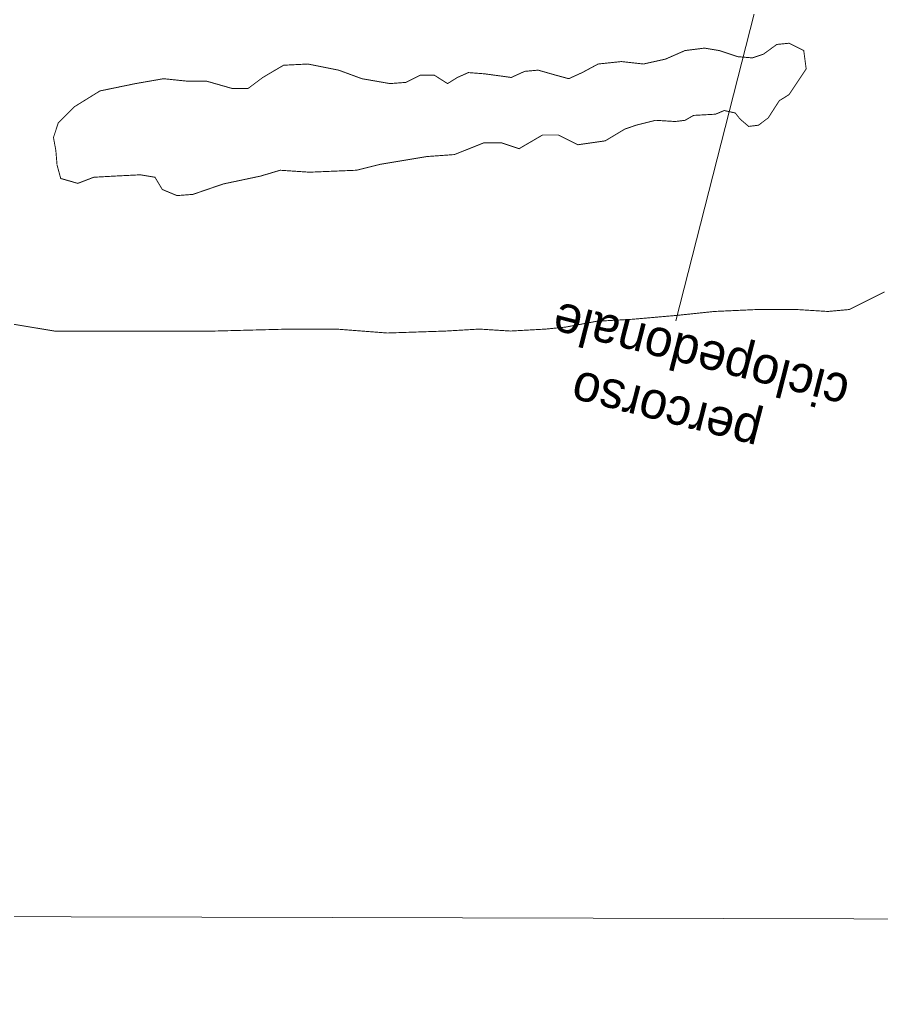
# Model space of a CAD drawing. Header units: inches. Extents: x -3368894 to 5148796, y 84 to 10864301.
# Drawn here: x 502944.7 to 502991.4, y 4346405.5 to 4346458.8 of the extents above; entities that cross this region are included whole.
import ezdxf

# ---------------------------------------------------------------- set-up
doc = ezdxf.new("R2010")
doc.units = ezdxf.units.IN
doc.header["$MEASUREMENT"] = 0
for name, color, linetype, lineweight in [('cm_campiture', 252, 'Continuous', 9), ('cm_quote', 174, 'Continuous', 0), ('cm_testi', 250, 'Continuous', 0), ('cp_limite laguna_linea', 252, 'Continuous', 9)]:
    doc.layers.add(name, color=color, linetype=linetype, lineweight=lineweight)
doc.styles.get("Standard").update_dxf_attribs({"font": 'GOTHIC.TTF'})
doc.dimstyles.new('Quote 200', dxfattribs={"dimtxt": 0.5, "dimasz": 0.2, "dimexe": 1.25, "dimexo": 0.625, "dimgap": 0.2, "dimtad": 1, "dimzin": 1, "dimtxsty": 'Standard', "dimblk": 'ARCHTICK', "dimcen": 2.5, "dimse1": 1, "dimse2": 1, "dimazin": 0, "dimtfac": 1, "dimtmove": 0, "dimatfit": 3, "dimldrblk": 'NONE', "dimfxl": 1, "dimlwd": 0, "dimarcsym": 0})

# ---------------------------------------------------------------- blocks, each defined once
blk = doc.blocks.new('_ArchTick')
at = {"color": 0, "linetype": 'ByBlock', "const_width": 0.15}
blk.add_lwpolyline([(-0.5, -0.5), (0.5, 0.5)], dxfattribs=at)
blk = doc.blocks.new('*D263')
at = {"layer": 'cm_quote', "color": 0, "lineweight": 0, "transparency": 16777216}
for p, q in [((-3368891.703, 8689622.26), (-929594.242, 10864300.067)), ((-3368894.34, 8689619.909), (-3368891.703, 8689622.26))]:
    blk.add_line(p, q, dxfattribs=at)
at = {"layer": 'DEFPOINTS', "color": 0, "transparency": 16777216}
for p in [(-3368891.703, 8689622.26), (503231.569, 4346330.378), (503228.933, 4346328.028)]:
    blk.add_point(p, dxfattribs=at)
at = {"layer": 'cm_quote', "color": 0, "lineweight": 0, "transparency": 16777216, "xscale": 0.2, "yscale": 0.2, "zscale": 0.2}
for p, rotation in [((-3368891.703, 8689622.26), 41.71758129249201), ((-3368894.34, 8689619.909), 221.717581292492)]:
    blk.add_blockref('_ArchTick', p, dxfattribs=dict(at, rotation=rotation))
at = {"layer": 'cm_quote', "color": 0, "transparency": 16777216, "insert": (-929595.199, 10864299.865), "char_height": 0.5, "attachment_point": 5, "rotation": 41.7176}
blk.add_mtext('3,53', dxfattribs=at)
blk = doc.blocks.new('_None')

msp = doc.modelspace()

# ---------------------------------------------------------------- linework, layer by layer
at = {"layer": 'cm_campiture', "color": 244, "true_color": 0x991b1e}
msp.add_lwpolyline([(502757.749, 4346589.462), (503145.47, 4346588.462), (503144.91, 4346409.771), (502757.189, 4346410.77)], close=True, dxfattribs=at)
at = {"layer": 'cm_testi'}
msp.add_lwpolyline([(502988.67, 4346475.705), (502980.197, 4346442.494)], dxfattribs=at)
at = {"layer": 'cp_limite laguna_linea', "lineweight": 18, "const_width": 0.05}
msp.add_lwpolyline([(502955.745, 4346449.901), (502957.756, 4346450.325), (502958.814, 4346450.642), (502960.402, 4346450.536), (502962.942, 4346450.642), (502964.212, 4346450.96), (502966.752, 4346451.383), (502968.233, 4346451.489), (502969.821, 4346452.124), (502970.773, 4346452.124), (502971.726, 4346451.806), (502972.996, 4346452.547), (502973.842, 4346452.547), (502974.901, 4346452.018), (502976.382, 4346452.23), (502977.441, 4346452.865), (502978.049, 4346453.076), (502979.108, 4346453.341), (502980.166, 4346453.275), (502980.695, 4346453.341), (502981.158, 4346453.606), (502982.349, 4346453.672), (502982.812, 4346453.87), (502983.407, 4346453.738), (502983.672, 4346453.407), (502984.135, 4346453.01), (502984.664, 4346453.076), (502985.193, 4346453.473), (502985.788, 4346454.399), (502986.318, 4346454.73), (502987.244, 4346456.119), (502987.111, 4346457.111), (502986.318, 4346457.508), (502985.656, 4346457.442), (502984.928, 4346456.913), (502984.333, 4346456.715), (502983.539, 4346456.781), (502982.547, 4346457.111), (502981.753, 4346457.244), (502980.695, 4346457.111), (502979.637, 4346456.648), (502978.446, 4346456.384), (502977.256, 4346456.516), (502975.999, 4346456.384), (502975.139, 4346455.921), (502974.411, 4346455.59), (502973.684, 4346455.788), (502972.758, 4346456.053), (502972.03, 4346455.987), (502971.302, 4346455.656), (502970.839, 4346455.722), (502969.847, 4346455.855), (502968.987, 4346455.921), (502968.392, 4346455.656), (502967.863, 4346455.325), (502967.135, 4346455.788), (502966.408, 4346455.788), (502965.614, 4346455.392), (502964.754, 4346455.325), (502963.233, 4346455.59), (502961.976, 4346456.053), (502960.322, 4346456.384), (502958.999, 4346456.318), (502957.875, 4346455.656), (502957.081, 4346455.061), (502956.221, 4346455.061), (502954.832, 4346455.458), (502953.774, 4346455.458), (502952.517, 4346455.59), (502950.996, 4346455.325), (502949.077, 4346454.929), (502947.688, 4346454.069), (502946.828, 4346453.209), (502946.564, 4346452.415), (502946.692, 4346451.718), (502946.758, 4346450.925), (502946.956, 4346450.197), (502947.882, 4346449.932), (502948.742, 4346450.263), (502949.933, 4346450.329), (502951.256, 4346450.395), (502952.049, 4346450.263), (502952.446, 4346449.602), (502953.24, 4346449.271), (502954.1, 4346449.337)], close=True, dxfattribs=at)
msp.add_lwpolyline([(502955.745, 4346449.901), (502957.756, 4346450.325), (502958.814, 4346450.642), (502960.402, 4346450.536), (502962.942, 4346450.642), (502964.212, 4346450.96), (502966.752, 4346451.383), (502968.233, 4346451.489), (502969.821, 4346452.124), (502970.773, 4346452.124), (502971.726, 4346451.806), (502972.996, 4346452.547), (502973.842, 4346452.547), (502974.901, 4346452.018), (502976.382, 4346452.23), (502977.441, 4346452.865), (502978.049, 4346453.076), (502979.108, 4346453.341), (502980.166, 4346453.275), (502980.695, 4346453.341), (502981.158, 4346453.606), (502982.349, 4346453.672), (502982.812, 4346453.87), (502983.407, 4346453.738), (502983.672, 4346453.407), (502984.135, 4346453.01), (502984.664, 4346453.076), (502985.193, 4346453.473), (502985.788, 4346454.399), (502986.318, 4346454.73), (502987.244, 4346456.119), (502987.111, 4346457.111), (502986.318, 4346457.508), (502985.656, 4346457.442), (502984.928, 4346456.913), (502984.333, 4346456.715), (502983.539, 4346456.781), (502982.547, 4346457.111), (502981.753, 4346457.244), (502980.695, 4346457.111), (502979.637, 4346456.648), (502978.446, 4346456.384), (502977.256, 4346456.516), (502975.999, 4346456.384), (502975.139, 4346455.921), (502974.411, 4346455.59), (502973.684, 4346455.788), (502972.758, 4346456.053), (502972.03, 4346455.987), (502971.302, 4346455.656), (502970.839, 4346455.722), (502969.847, 4346455.855), (502968.987, 4346455.921), (502968.392, 4346455.656), (502967.863, 4346455.325), (502967.135, 4346455.788), (502966.408, 4346455.788), (502965.614, 4346455.392), (502964.754, 4346455.325), (502963.233, 4346455.59), (502961.976, 4346456.053), (502960.322, 4346456.384), (502958.999, 4346456.318), (502957.875, 4346455.656), (502957.081, 4346455.061), (502956.221, 4346455.061), (502954.832, 4346455.458), (502953.774, 4346455.458), (502952.517, 4346455.59), (502950.996, 4346455.325), (502949.077, 4346454.929), (502947.688, 4346454.069), (502946.828, 4346453.209), (502946.564, 4346452.415), (502946.692, 4346451.718), (502946.758, 4346450.925), (502946.956, 4346450.197), (502947.882, 4346449.932), (502948.742, 4346450.263), (502949.933, 4346450.329), (502951.256, 4346450.395), (502952.049, 4346450.263), (502952.446, 4346449.602), (502953.24, 4346449.271), (502954.1, 4346449.337)], close=True, dxfattribs=at)
msp.add_lwpolyline([(502955.745, 4346449.901), (502957.756, 4346450.325), (502958.814, 4346450.642), (502960.402, 4346450.536), (502962.942, 4346450.642), (502964.212, 4346450.96), (502966.752, 4346451.383), (502968.233, 4346451.489), (502969.821, 4346452.124), (502970.773, 4346452.124), (502971.726, 4346451.806), (502972.996, 4346452.547), (502973.842, 4346452.547), (502974.901, 4346452.018), (502976.382, 4346452.23), (502977.441, 4346452.865), (502978.049, 4346453.076), (502979.108, 4346453.341), (502980.166, 4346453.275), (502980.695, 4346453.341), (502981.158, 4346453.606), (502982.349, 4346453.672), (502982.812, 4346453.87), (502983.407, 4346453.738), (502983.672, 4346453.407), (502984.135, 4346453.01), (502984.664, 4346453.076), (502985.193, 4346453.473), (502985.788, 4346454.399), (502986.318, 4346454.73), (502987.244, 4346456.119), (502987.111, 4346457.111), (502986.318, 4346457.508), (502985.656, 4346457.442), (502984.928, 4346456.913), (502984.333, 4346456.715), (502983.539, 4346456.781), (502982.547, 4346457.111), (502981.753, 4346457.244), (502980.695, 4346457.111), (502979.637, 4346456.648), (502978.446, 4346456.384), (502977.256, 4346456.516), (502975.999, 4346456.384), (502975.139, 4346455.921), (502974.411, 4346455.59), (502973.684, 4346455.788), (502972.758, 4346456.053), (502972.03, 4346455.987), (502971.302, 4346455.656), (502970.839, 4346455.722), (502969.847, 4346455.855), (502968.987, 4346455.921), (502968.392, 4346455.656), (502967.863, 4346455.325), (502967.135, 4346455.788), (502966.408, 4346455.788), (502965.614, 4346455.392), (502964.754, 4346455.325), (502963.233, 4346455.59), (502961.976, 4346456.053), (502960.322, 4346456.384), (502958.999, 4346456.318), (502957.875, 4346455.656), (502957.081, 4346455.061), (502956.221, 4346455.061), (502954.832, 4346455.458), (502953.774, 4346455.458), (502952.517, 4346455.59), (502950.996, 4346455.325), (502949.077, 4346454.929), (502947.688, 4346454.069), (502946.828, 4346453.209), (502946.564, 4346452.415), (502946.692, 4346451.718), (502946.758, 4346450.925), (502946.956, 4346450.197), (502947.882, 4346449.932), (502948.742, 4346450.263), (502949.933, 4346450.329), (502951.256, 4346450.395), (502952.049, 4346450.263), (502952.446, 4346449.602), (502953.24, 4346449.271), (502954.1, 4346449.337)], close=True, dxfattribs=at)
msp.add_lwpolyline([(502944.07, 4346442.372), (502946.61, 4346441.949), (502949.468, 4346441.949), (502952.643, 4346441.949), (502955.289, 4346441.949), (502959.31, 4346442.055), (502961.85, 4346442.055), (502964.602, 4346441.843), (502967.777, 4346441.949), (502969.576, 4346442.055), (502971.27, 4346441.949), (502973.175, 4346442.055), (502974.233, 4346442.161), (502975.926, 4346442.478), (502977.831, 4346442.584), (502980.265, 4346442.796), (502982.276, 4346443.007), (502984.605, 4346443.113), (502986.721, 4346443.113), (502988.415, 4346443.007), (502989.579, 4346443.113), (502991.484, 4346444.066)], dxfattribs=at)

# ---------------------------------------------------------------- texts
at = {"layer": 'cm_testi', "insert": (503005.01, 4346430.079), "char_height": 2, "width": 53.98857, "attachment_point": 1, "rotation": 165.688}
msp.add_mtext('\\pi21.21522;percorso\\P\\pi17.16288;ciclopedonale', dxfattribs=at)

# ---------------------------------------------------------------- dimensions: what is measured, and where the dimension line sits
at = {"layer": 'cm_quote'}
dim = msp.add_linear_dim(base=(-3368891.703, 8689622.26), p1=(503228.933, 4346328.028), p2=(503231.569, 4346330.378), angle=41.7176, dimstyle='Quote 200', dxfattribs=at)
dim.commit()
dim.dimension.update_dxf_attribs({"geometry": '*D263', "text_midpoint": (-929594.876, 10864299.502), "dimtype": 161})

doc.saveas('drawing.dxf')
